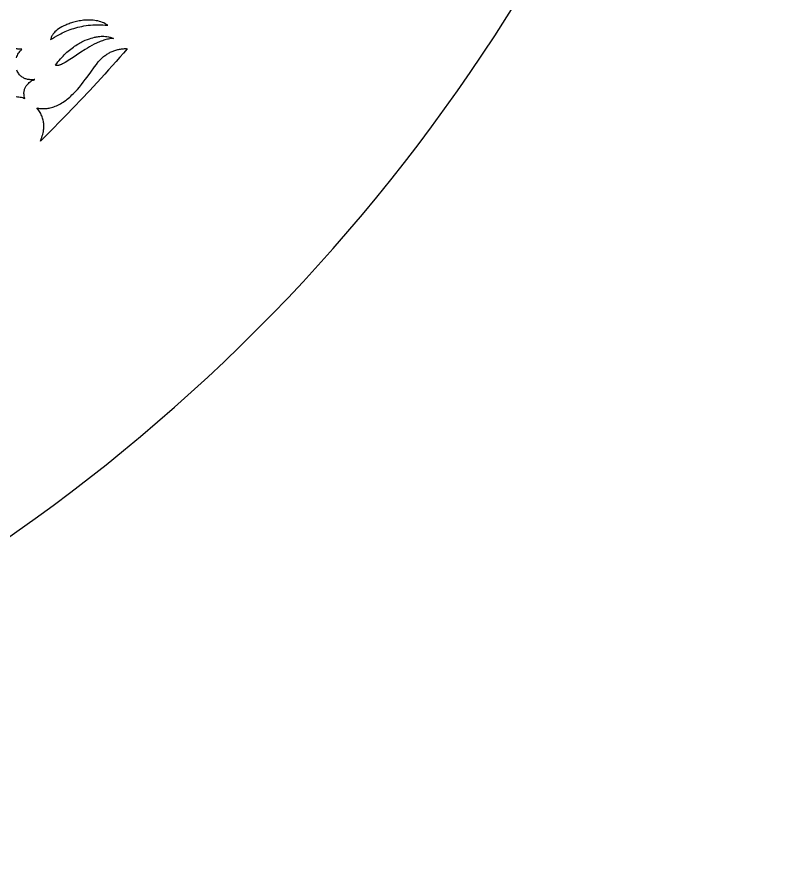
# Model space of a CAD drawing. Extents: x -570 to 570, y -570 to 570.
# Drawn here: x 327.7 to 570, y -570 to -304.5 of the extents above; entities that cross this region are included whole.
import ezdxf

# ---------------------------------------------------------------- set-up
doc = ezdxf.new("R2010")
doc.units = 0
doc.layers.add('LAYER_1', color=18, linetype='CONTINUOUS')
doc.layers.add('LAYER_2', color=174, linetype='CONTINUOUS')

msp = doc.modelspace()

# ---------------------------------------------------------------- linework, layer by layer
at = {"layer": 'LAYER_1'}
for points in [[(356.37, -307.14), (356.17, -307), (355.96, -306.87), (355.75, -306.75), (355.53, -306.63), (355.09, -306.41), (354.64, -306.22), (354.17, -306.06), (353.69, -305.91), (353.2, -305.79), (352.71, -305.69), (352.21, -305.62), (351.7, -305.56), (351.2, -305.52), (350.69, -305.5), (350.19, -305.49), (349.69, -305.51), (349.19, -305.54), (348.7, -305.58), (348.24, -305.64), (347.78, -305.71), (347.34, -305.78), (346.9, -305.86), (346.47, -305.95), (346.06, -306.05), (345.65, -306.15), (345.26, -306.27), (344.87, -306.38), (344.5, -306.51), (344.14, -306.63), (343.79, -306.77), (343.44, -306.91), (343.11, -307.05), (342.8, -307.19), (342.49, -307.34), (341.91, -307.65), (341.37, -307.97), (340.88, -308.29), (340.44, -308.61), (340.05, -308.93), (339.71, -309.24), (339.42, -309.55), (339.29, -309.7), (339.17, -309.84), (339.03, -310.05), (338.9, -310.26), (338.78, -310.48), (338.67, -310.7), (338.57, -310.93), (338.49, -311.17), (338.42, -311.41), (338.36, -311.65), (338.93, -311.28), (339.58, -310.87), (340.31, -310.44), (340.71, -310.22), (341.12, -310), (341.55, -309.78), (342, -309.56), (342.47, -309.34), (342.96, -309.12), (343.46, -308.91), (343.99, -308.7), (344.53, -308.5), (345.09, -308.3), (345.66, -308.11), (346.26, -307.94), (346.87, -307.77), (347.5, -307.62), (348.15, -307.47), (348.81, -307.35), (349.5, -307.24), (350.19, -307.14), (350.91, -307.07), (351.64, -307.01), (352.39, -306.97), (353.15, -306.96), (353.93, -306.97), (354.73, -307), (355.54, -307.05)], [(358.17, -311.27), (357.77, -311.3), (357.37, -311.34), (356.98, -311.4), (356.59, -311.47), (356.2, -311.55), (355.81, -311.65), (355.43, -311.75), (355.05, -311.87), (354.67, -311.99), (354.29, -312.12), (353.91, -312.27), (353.54, -312.42), (353.17, -312.58), (352.8, -312.75), (352.06, -313.1), (351.34, -313.48), (350.62, -313.89), (349.91, -314.3), (349.21, -314.73), (347.83, -315.62), (346.48, -316.51), (345.4, -317.23), (344.38, -317.91), (343.89, -318.22), (343.43, -318.52), (342.98, -318.79), (342.55, -319.04), (342.14, -319.26), (341.75, -319.45), (341.38, -319.6), (341.2, -319.66), (341.03, -319.71), (340.87, -319.75), (340.71, -319.78), (340.56, -319.8), (340.41, -319.81), (340.27, -319.81), (340.14, -319.79), (340.01, -319.76), (339.9, -319.72), (340.28, -319.19), (340.66, -318.68), (341.05, -318.19), (341.45, -317.71), (341.85, -317.26), (342.25, -316.83), (342.66, -316.41), (343.06, -316.02), (343.47, -315.64), (343.88, -315.28), (344.29, -314.93), (344.7, -314.6), (345.1, -314.29), (345.51, -314), (345.91, -313.72), (346.3, -313.46), (346.7, -313.21), (347.08, -312.98), (347.47, -312.76), (347.84, -312.55), (348.21, -312.36), (348.57, -312.18), (349.27, -311.86), (349.93, -311.59), (350.55, -311.37), (351.12, -311.18), (351.63, -311.04), (352.13, -310.92), (352.42, -310.85), (352.73, -310.79), (353.07, -310.73), (353.44, -310.67), (353.83, -310.63), (354.24, -310.61), (354.67, -310.6), (355.12, -310.61), (355.59, -310.64), (356.07, -310.7), (356.57, -310.79), (356.83, -310.85), (357.09, -310.91), (357.36, -310.99), (357.62, -311.07), (357.89, -311.16)], [(335.14, -343.55), (335.28, -343.23), (335.43, -342.85), (335.59, -342.43), (335.74, -341.95), (335.89, -341.44), (336.01, -340.89), (336.07, -340.6), (336.12, -340.31), (336.16, -340), (336.19, -339.69), (336.21, -339.38), (336.22, -339.05), (336.23, -338.72), (336.21, -338.39), (336.19, -338.05), (336.15, -337.71), (336.1, -337.37), (336.03, -337.02), (335.95, -336.67), (335.84, -336.32), (335.72, -335.97), (335.58, -335.61), (335.42, -335.26), (335.24, -334.9), (335.04, -334.55), (334.81, -334.2), (334.62, -333.92), (334.41, -333.66), (333.97, -333.14), (334.26, -333.2), (334.53, -333.25), (334.87, -333.3), (335.28, -333.33), (335.76, -333.35), (336.03, -333.35), (336.31, -333.35), (336.6, -333.33), (336.91, -333.3), (337.23, -333.27), (337.56, -333.22), (337.9, -333.16), (338.26, -333.08), (338.63, -332.99), (339, -332.88), (339.39, -332.75), (339.79, -332.61), (340.19, -332.44), (340.6, -332.26), (341.02, -332.05), (341.45, -331.82), (341.88, -331.57), (342.32, -331.29), (342.77, -330.98), (343.21, -330.65), (343.6, -330.35), (343.98, -330.04), (344.35, -329.72), (344.71, -329.39), (345.07, -329.06), (345.42, -328.72), (345.76, -328.37), (346.1, -328.02), (346.76, -327.3), (347.4, -326.56), (348.03, -325.8), (348.64, -325.03), (349.24, -324.24), (349.83, -323.45), (351, -321.85), (352.16, -320.25), (352.74, -319.46), (353.33, -318.67), (353.52, -318.44), (353.71, -318.21), (353.91, -317.99), (354.12, -317.77), (354.34, -317.56), (354.56, -317.36), (354.79, -317.15), (355.03, -316.96), (355.27, -316.77), (355.52, -316.59), (355.78, -316.41), (356.04, -316.25), (356.3, -316.08), (356.57, -315.93), (356.85, -315.78), (357.13, -315.64), (357.41, -315.51), (357.69, -315.38), (357.98, -315.26), (358.27, -315.15), (358.57, -315.05), (358.86, -314.95), (359.16, -314.87), (359.46, -314.79), (359.75, -314.72), (360.05, -314.66), (360.36, -314.61), (360.66, -314.57), (360.96, -314.53), (361.26, -314.51), (361.55, -314.49), (361.85, -314.49), (362.13, -314.49), (362.42, -314.5), (361.26, -315.86), (360.1, -317.2), (358.92, -318.54), (357.75, -319.87), (356.56, -321.2), (355.37, -322.52), (352.96, -325.14), (350.54, -327.75), (348.1, -330.34), (345.64, -332.92), (343.18, -335.48), (341.19, -337.52), (339.19, -339.55), (337.17, -341.56)]]:
    msp.add_lwpolyline(points, close=True, dxfattribs=at)
for points in [[(327.6, -317.39), (327.74, -316.99), (327.91, -316.62), (328.09, -316.27), (328.27, -315.95), (328.46, -315.67), (328.64, -315.41), (328.81, -315.2), (328.97, -315.02), (329.16, -314.83), (329.35, -314.65), (329, -314.67), (328.79, -314.67), (328.56, -314.67), (328.32, -314.65), (328.06, -314.62), (327.79, -314.58), (327.51, -314.52)], [(327.48, -329.58), (327.92, -329.59), (328.35, -329.64), (328.79, -329.7), (329.21, -329.79), (329.62, -329.9), (329.95, -330.02), (330.27, -330.13), (330.16, -329.8), (330.08, -329.48), (330.02, -329.17), (329.99, -328.87), (329.97, -328.58), (329.98, -328.3), (330, -328.03), (330.04, -327.77), (330.1, -327.52), (330.17, -327.27), (330.26, -327.04), (330.35, -326.82), (330.46, -326.61), (330.57, -326.41), (330.69, -326.22), (330.82, -326.04), (330.95, -325.87), (331.08, -325.71), (331.35, -325.42), (331.62, -325.17), (331.87, -324.96), (332.09, -324.79), (332.27, -324.67), (332.47, -324.55), (332.69, -324.45), (332.92, -324.35), (333.39, -324.19), (333.15, -324.23), (332.92, -324.25), (332.63, -324.27), (332.29, -324.28), (331.91, -324.26), (331.71, -324.24), (331.49, -324.22), (331.28, -324.18), (331.05, -324.14), (330.83, -324.08), (330.6, -324.01), (330.37, -323.93), (330.14, -323.83), (329.9, -323.72), (329.67, -323.6), (329.45, -323.45), (329.22, -323.29), (329.01, -323.11), (328.79, -322.91), (328.59, -322.7), (328.39, -322.45), (328.2, -322.19), (328.03, -321.9), (327.86, -321.59), (327.71, -321.25)]]:
    msp.add_lwpolyline(points, dxfattribs=at)
at = {"layer": 'LAYER_2'}
msp.add_lwpolyline([(0, 570, 0.414214), (-570, 0, 0.414214), (0, -570, 0.414214), (570, 0, 0.414214)], format="xyb", close=True, dxfattribs=at)

doc.saveas('drawing.dxf')
